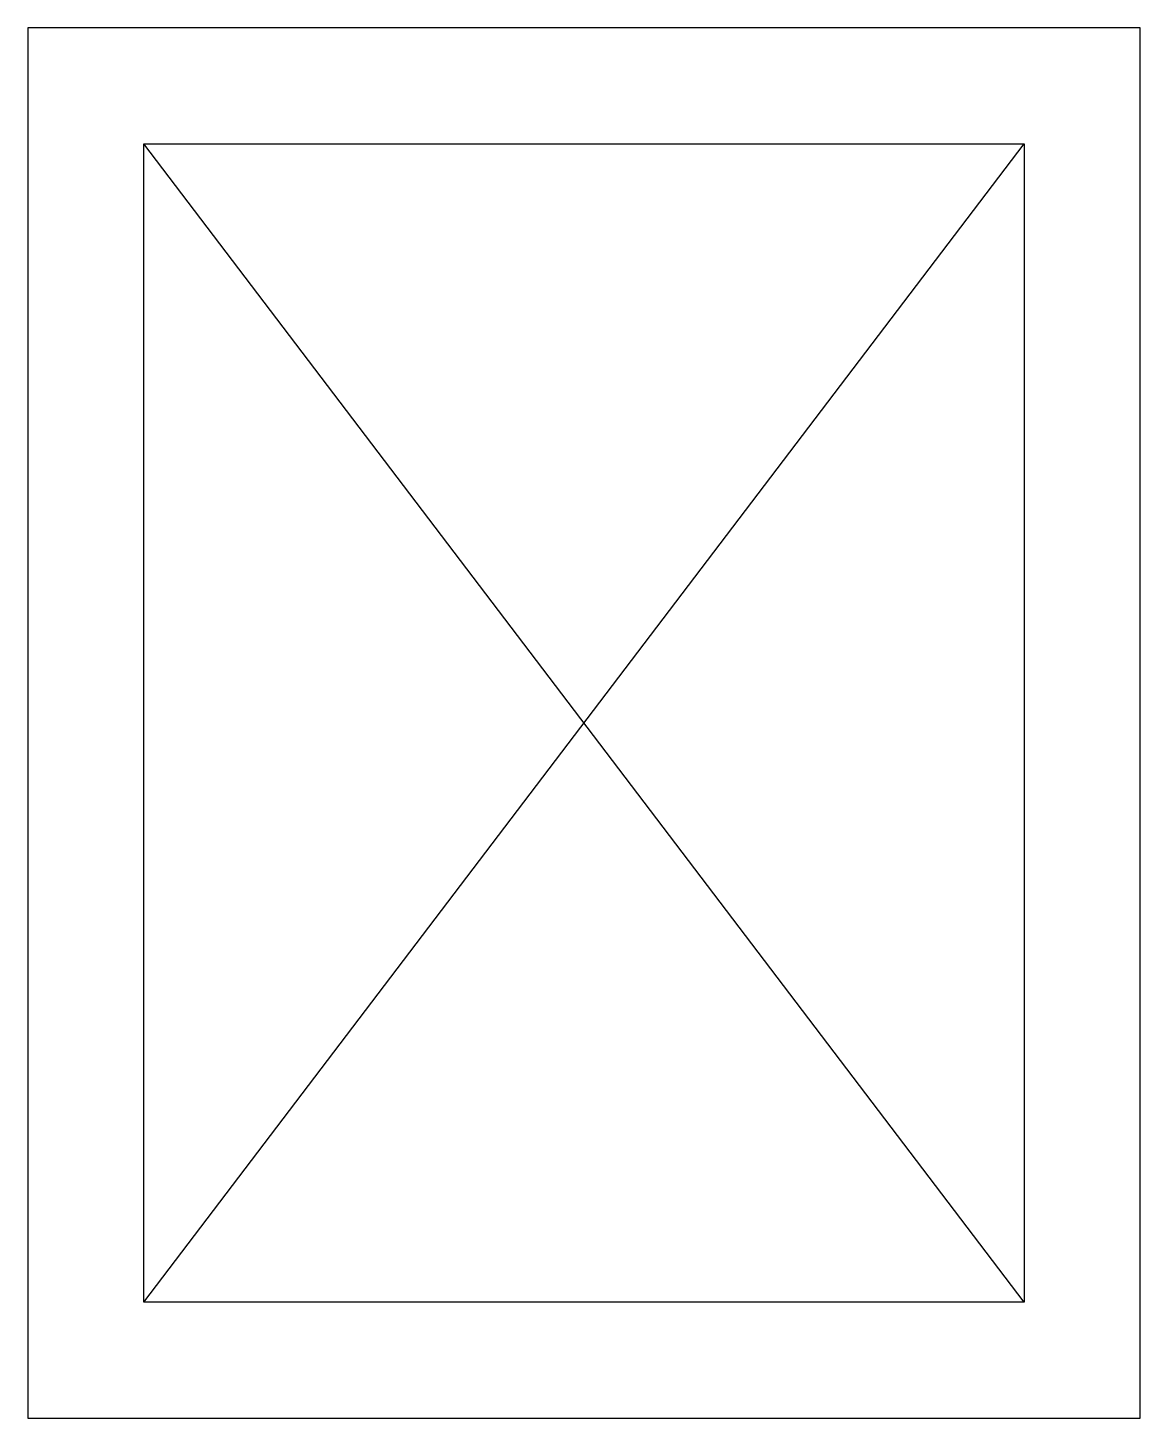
# Model space of a CAD drawing. Header units: inches. Extents: x 45 to 57, y -26 to -11.
import ezdxf

# ---------------------------------------------------------------- set-up
doc = ezdxf.new("R2010")
doc.units = ezdxf.units.IN
doc.layers.get('0').update_dxf_attribs({"linetype": 'CONTINUOUS'})

msp = doc.modelspace()

# ---------------------------------------------------------------- linework, layer by layer
for p, q in [((46.25, -24.75), (46.25, -12.25)), ((46.25, -12.25), (55.75, -12.25)), ((55.75, -24.75), (46.25, -12.25)), ((46.25, -24.75), (55.75, -12.25)), ((55.75, -12.25), (55.75, -24.75)), ((55.75, -24.75), (46.25, -24.75))]:
    msp.add_line(p, q)
msp.add_lwpolyline([(57, -11), (45, -11), (45, -26), (57, -26)], close=True)

doc.saveas('drawing.dxf')
